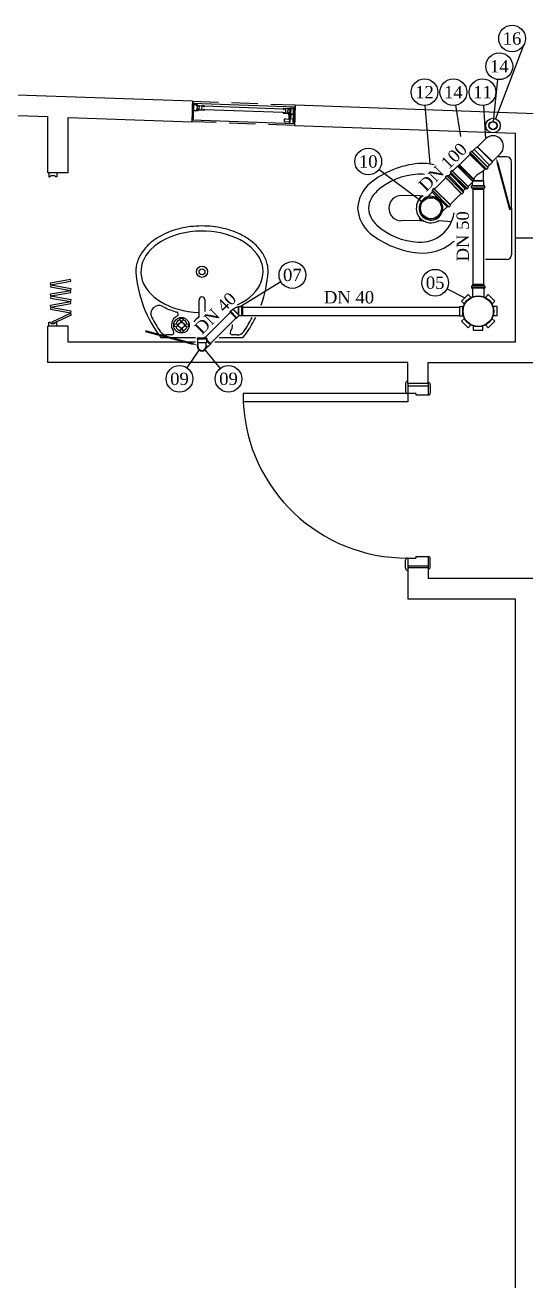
# Model space of a CAD drawing. Header units: millimetres. Extents: x 8900 to 13100, y 733 to 2933.
# Drawn here: x 9281 to 9525, y 1327 to 1938 of the extents above; entities that cross this region are included whole.
import ezdxf
from ezdxf.enums import TextEntityAlignment as Align

# ---------------------------------------------------------------- set-up
doc = ezdxf.new("R2010")
doc.units = ezdxf.units.MM
doc.linetypes.add('DASHED', pattern=[19.05, 12.7, -6.35])
for name, color, linetype in [('001 - 0.050', 1, 'Continuous'), ('002 - 0.150', 2, 'Continuous'), ('003 - 0.250', 3, 'Continuous'), ('004 - 0.350', 4, 'Continuous'), ('005 - 0.350 Color', 5, 'Continuous')]:
    doc.layers.add(name, color=color, linetype=linetype)
doc.styles.add('style1', font='BOOKOS.TTF')
doc.styles.add('style4', font='romantic.ttf')

msp = doc.modelspace()

# ---------------------------------------------------------------- linework, layer by layer
at = {"layer": '001 - 0.050', "ltscale": 0.5}
for p, q in [((9362.59, 1899.57), (9362.54, 1898.34)), ((9362.59, 1899.57), (9412.55, 1897.79)), ((9363.26, 1899.55), (9362.59, 1899.57)), ((9362.7, 1898.99), (9362.71, 1899.39)), ((9362.76, 1899.43), (9363.16, 1899.42)), ((9363.16, 1899.42), (9363.21, 1899.37)), ((9363.21, 1899.37), (9363.3, 1899.41)), ((9363.3, 1899.41), (9363.3, 1899.49)), ((9362.59, 1898.29), (9362.62, 1898.29)), ((9362.67, 1898.34), (9362.69, 1898.76)), ((9363.15, 1898.92), (9362.74, 1898.93)), ((9362.74, 1898.8), (9363.16, 1898.79)), ((9363.16, 1898.79), (9362.93, 1892.31)), ((9363.04, 1892.18), (9363.18, 1896.05)), ((9363.2, 1898.97), (9363.15, 1898.92)), ((9363.18, 1896.05), (9364.98, 1895.98)), ((9363.28, 1898.91), (9363.2, 1898.97)), ((9363.28, 1898.83), (9363.28, 1898.91)), ((9365.08, 1898.77), (9363.28, 1898.83)), ((9364.73, 1896.11), (9364.75, 1896.64)), ((9364.83, 1896.11), (9364.73, 1896.11)), ((9364.75, 1896.64), (9364.85, 1896.64)), ((9364.81, 1898.13), (9364.82, 1898.66)), ((9364.91, 1898.12), (9364.81, 1898.13)), ((9364.82, 1898.66), (9364.92, 1898.66)), ((9364.84, 1896.22), (9364.83, 1896.11)), ((9364.89, 1896.22), (9364.84, 1896.22)), ((9364.85, 1896.64), (9364.85, 1896.53)), ((9364.85, 1896.53), (9364.9, 1896.53)), ((9364.91, 1898.23), (9364.91, 1898.12)), ((9364.96, 1898.23), (9364.91, 1898.23)), ((9364.92, 1898.66), (9364.92, 1898.54)), ((9364.92, 1898.54), (9364.97, 1898.54)), ((9364.93, 1896.1), (9364.94, 1896.16)), ((9365.03, 1896.1), (9364.93, 1896.1)), ((9364.95, 1896.57), (9365.01, 1898.18)), ((9365.02, 1898.65), (9365.12, 1898.65)), ((9365.02, 1898.59), (9365.02, 1898.65)), ((9365.03, 1896.03), (9365.03, 1896.1)), ((9365.12, 1898.65), (9365.13, 1898.72)), ((9365.27, 1896.17), (9365.28, 1896.67)), ((9365.36, 1896.11), (9365.31, 1896.11)), ((9365.33, 1898.07), (9365.35, 1898.56)), ((9365.34, 1896.71), (9365.36, 1896.71)), ((9365.37, 1896.25), (9365.36, 1896.11)), ((9368.17, 1896.15), (9365.37, 1896.25)), ((9365.4, 1898.01), (9365.38, 1898.01)), ((9365.4, 1896.66), (9365.39, 1896.37)), ((9365.39, 1896.37), (9365.9, 1896.35)), ((9365.4, 1898.61), (9365.45, 1898.61)), ((9365.45, 1898.61), (9365.45, 1898.47)), ((9365.45, 1898.47), (9368.25, 1898.37)), ((9365.46, 1898.35), (9365.45, 1898.06)), ((9365.97, 1898.33), (9365.46, 1898.35)), ((9365.9, 1896.35), (9365.97, 1898.33)), ((9367.14, 1898.29), (9367.07, 1896.31)), ((9367.07, 1896.31), (9368.15, 1896.27)), ((9368.22, 1898.25), (9367.14, 1898.29)), ((9368.15, 1896.27), (9368.17, 1896.66)), ((9368.17, 1896.66), (9368.29, 1896.66)), ((9368.21, 1897.86), (9368.22, 1898.25)), ((9368.33, 1897.86), (9368.21, 1897.86)), ((9368.29, 1896.66), (9368.27, 1896.25)), ((9406.65, 1895.04), (9368.28, 1896.41)), ((9368.34, 1898.27), (9368.33, 1897.86)), ((9406.71, 1896.74), (9368.34, 1898.11)), ((9406.66, 1895.29), (9406.65, 1894.88)), ((9406.78, 1895.29), (9406.66, 1895.29)), ((9406.72, 1896.9), (9406.7, 1896.49)), ((9406.7, 1896.49), (9406.82, 1896.49)), ((9406.74, 1894.78), (9409.54, 1894.68)), ((9406.77, 1894.9), (9406.78, 1895.29)), ((9407.85, 1894.86), (9406.77, 1894.9)), ((9409.62, 1896.9), (9406.82, 1897)), ((9406.82, 1896.49), (9406.84, 1896.87)), ((9406.84, 1896.87), (9407.92, 1896.84)), ((9407.92, 1896.84), (9407.85, 1894.86)), ((9409.02, 1894.82), (9409.09, 1896.79)), ((9409.53, 1894.8), (9409.02, 1894.82)), ((9409.09, 1896.79), (9409.6, 1896.78)), ((9409.15, 1894.69), (9409.14, 1894.42)), ((9409.28, 1894.23), (9409.5, 1894.16)), ((9409.5, 1894.16), (9409.43, 1892.02)), ((9409.52, 1894.54), (9409.52, 1894.68)), ((9409.74, 1894.47), (9409.52, 1894.54)), ((9409.54, 1895.09), (9409.53, 1894.8)), ((9409.54, 1894.68), (9409.54, 1894.54)), ((9409.54, 1894.54), (9409.59, 1894.54)), ((9409.6, 1896.78), (9409.59, 1896.49)), ((9409.61, 1895.13), (9409.59, 1895.14)), ((9409.63, 1897.04), (9409.62, 1896.9)), ((9409.68, 1897.03), (9409.63, 1897.04)), ((9409.63, 1896.43), (9409.65, 1896.43)), ((9409.64, 1894.58), (9409.66, 1895.08)), ((9409.71, 1896.48), (9409.72, 1896.98)), ((9409.93, 1894.18), (9409.79, 1890.39)), ((9409.8, 1892), (9409.88, 1894.28)), ((9409.86, 1894.43), (9409.87, 1894.5)), ((9409.87, 1894.5), (9409.97, 1894.5)), ((9411.71, 1894.31), (9409.91, 1894.38)), ((9410.33, 1894.16), (9409.93, 1894.18)), ((9409.96, 1897.05), (9409.96, 1897.12)), ((9410.06, 1897.05), (9409.96, 1897.05)), ((9409.97, 1894.5), (9409.97, 1894.56)), ((9409.98, 1894.97), (9410.04, 1896.57)), ((9410.01, 1897.17), (9411.81, 1897.1)), ((9410.02, 1894.61), (9410.07, 1894.6)), ((9410.08, 1894.91), (9410.03, 1894.92)), ((9410.05, 1896.98), (9410.06, 1897.05)), ((9410.07, 1894.6), (9410.07, 1894.49)), ((9410.07, 1894.49), (9410.17, 1894.49)), ((9410.08, 1895.03), (9410.08, 1894.91)), ((9410.18, 1895.02), (9410.08, 1895.03)), ((9410.09, 1896.62), (9410.14, 1896.62)), ((9410.15, 1896.93), (9410.1, 1896.93)), ((9410.14, 1896.62), (9410.14, 1896.51)), ((9410.14, 1896.51), (9410.24, 1896.51)), ((9410.16, 1897.04), (9410.15, 1896.93)), ((9410.26, 1897.04), (9410.16, 1897.04)), ((9410.17, 1894.49), (9410.18, 1895.02)), ((9410.19, 1890.38), (9410.33, 1894.16)), ((9410.24, 1896.51), (9410.26, 1897.04)), ((9410.41, 1897.03), (9410.32, 1894.48)), ((9410.32, 1894.48), (9411.71, 1894.43)), ((9410.33, 1894.16), (9410.58, 1894.15)), ((9411.81, 1896.98), (9410.41, 1897.03)), ((9410.51, 1891.96), (9410.59, 1894.35)), ((9410.59, 1894.35), (9411.71, 1894.31)), ((9411.57, 1890.45), (9411.71, 1894.31)), ((9411.93, 1897.05), (9411.7, 1890.57)), ((9411.71, 1894.43), (9411.81, 1896.98)), ((9411.81, 1897.18), (9411.9, 1897.23)), ((9411.81, 1897.1), (9411.81, 1897.18)), ((9411.83, 1897.68), (9411.83, 1897.76)), ((9411.91, 1897.63), (9411.83, 1897.68)), ((9411.88, 1897.81), (9412.55, 1897.79)), ((9411.9, 1897.23), (9411.95, 1897.18)), ((9411.97, 1897.68), (9411.91, 1897.63)), ((9412.35, 1897.03), (9411.93, 1897.05)), ((9411.95, 1897.18), (9412.35, 1897.16)), ((9412.37, 1897.66), (9411.97, 1897.68)), ((9412.38, 1896.56), (9412.4, 1896.98)), ((9412.4, 1897.21), (9412.42, 1897.61)), ((9412.46, 1896.51), (9412.43, 1896.51)), ((9412.55, 1897.79), (9412.51, 1896.56)), ((9362.34, 1892.8), (9362.3, 1891.57)), ((9362.3, 1891.57), (9412.27, 1889.79)), ((9362.3, 1891.57), (9362.97, 1891.55)), ((9362.43, 1892.85), (9362.4, 1892.85)), ((9362.44, 1891.75), (9362.45, 1892.15)), ((9362.46, 1892.38), (9362.47, 1892.8)), ((9362.89, 1891.68), (9362.49, 1891.7)), ((9362.5, 1892.2), (9362.91, 1892.18)), ((9362.93, 1892.31), (9362.51, 1892.33)), ((9362.94, 1891.73), (9362.89, 1891.68)), ((9362.91, 1892.18), (9362.95, 1892.13)), ((9363.02, 1891.68), (9362.94, 1891.73)), ((9362.95, 1892.13), (9363.04, 1892.18)), ((9363.02, 1891.6), (9363.02, 1891.68)), ((9407.41, 1890.76), (9407.44, 1891.76)), ((9409.38, 1890.61), (9407.73, 1890.45)), ((9407.79, 1892.05), (9409.42, 1891.77)), ((9409.43, 1892.02), (9409.8, 1892)), ((9409.59, 1890.4), (9409.79, 1890.39)), ((9409.65, 1891.96), (9409.85, 1891.95)), ((9409.79, 1890.39), (9410.19, 1890.38)), ((9410.27, 1892.56), (9409.87, 1892.58)), ((9410.26, 1892.16), (9410.51, 1892.16)), ((9411.62, 1891.92), (9410.51, 1891.96)), ((9411.55, 1889.95), (9411.64, 1889.99)), ((9411.55, 1889.87), (9411.55, 1889.95)), ((9411.66, 1890.39), (9411.57, 1890.45)), ((9412.27, 1889.79), (9411.6, 1889.82)), ((9411.64, 1889.99), (9411.69, 1889.94)), ((9411.71, 1890.44), (9411.66, 1890.39)), ((9411.69, 1889.94), (9412.09, 1889.93)), ((9411.7, 1890.57), (9412.12, 1890.56)), ((9412.11, 1890.43), (9411.71, 1890.44)), ((9412.15, 1889.98), (9412.16, 1890.38)), ((9412.17, 1890.61), (9412.18, 1891.03)), ((9412.23, 1891.07), (9412.26, 1891.07)), ((9412.31, 1891.02), (9412.27, 1889.79))]:
    msp.add_line(p, q, dxfattribs=at)
at = {"layer": '001 - 0.050'}
for p, q in [((9515.37, 1873.55), (9511.44, 1873.55)), ((9517.75, 1848.55), (9517.75, 1871.17)), ((9473.22, 1854.5), (9464.07, 1854.67)), ((9473.22, 1854.5), (9474.79, 1854.61)), ((9473.22, 1853.98), (9473.99, 1854.03)), ((9473.22, 1853.98), (9473.22, 1853.28)), ((9517.75, 1848.55), (9517.75, 1825.93)), ((9473.22, 1842.6), (9464.07, 1842.44)), ((9473.22, 1843.13), (9473.22, 1843.82)), ((9473.22, 1843.13), (9473.99, 1843.08)), ((9473.22, 1842.6), (9474.79, 1842.5)), ((9482.4, 1842.52), (9488.69, 1842.11)), ((9515.37, 1823.55), (9505.07, 1823.55)), ((9515.37, 1823.55), (9515.37, 1823.55)), ((9515.37, 1823.55), (9515.37, 1823.55)), ((9365.88, 1795.57), (9365.88, 1804.01)), ((9368.63, 1804.01), (9368.63, 1798.32)), ((9355.97, 1791.98), (9355.22, 1791.98)), ((9355.96, 1791.29), (9355.22, 1791.29)), ((9356.94, 1792.96), (9356.94, 1793.69)), ((9356.94, 1790.32), (9356.94, 1789.57)), ((9357.63, 1792.95), (9357.63, 1793.69)), ((9357.63, 1790.31), (9357.63, 1789.57)), ((9358.6, 1791.29), (9359.34, 1791.29)), ((9358.61, 1791.98), (9359.34, 1791.98)), ((9364.07, 1785.44), (9347.45, 1785.44)), ((9352.51, 1786.93), (9350.19, 1786.93)), ((9387.05, 1785.44), (9375.55, 1785.44)), ((9384.31, 1786.93), (9381.99, 1786.93)), ((9466.25, 1763.44), (9466.25, 1759.44)), ((9467.25, 1762.24), (9477.25, 1762.24)), ((9477.25, 1763.24), (9477.25, 1757.74)), ((9478.25, 1762.74), (9478.25, 1758.74)), ((9467.25, 1758.44), (9387.25, 1758.44)), ((9387.25, 1758.44), (9387.25, 1754.44)), ((9467.25, 1754.44), (9387.25, 1754.44)), ((9467.25, 1758.44), (9467.25, 1758.44)), ((9471.25, 1758.44), (9471.25, 1757.74)), ((9471.25, 1757.74), (9477.25, 1757.74)), ((9477.25, 1757.74), (9477.25, 1757.74)), ((9466.25, 1673.44), (9466.25, 1677.44)), ((9467.25, 1678.44), (9467.25, 1673.64)), ((9467.25, 1678.44), (9471.25, 1678.44)), ((9467.25, 1674.64), (9477.25, 1674.64)), ((9471.25, 1679.14), (9477.25, 1679.14)), ((9471.25, 1679.14), (9471.25, 1678.44)), ((9477.25, 1679.14), (9477.25, 1673.64)), ((9478.25, 1674.14), (9478.25, 1678.14))]:
    msp.add_line(p, q, dxfattribs=at)
at = {"layer": '001 - 0.050', "ltscale": 2.5}
for p, q in [((9292.75, 1865.74), (9292.75, 1863.74)), ((9292.75, 1863.74), (9293.25, 1863.74)), ((9293.25, 1863.74), (9293.96, 1864.45)), ((9293.96, 1864.45), (9295.54, 1864.45)), ((9296.25, 1863.74), (9295.54, 1864.45)), ((9296.75, 1863.74), (9296.25, 1863.74)), ((9296.75, 1865.74), (9296.75, 1863.74)), ((9293.53, 1812.29), (9303.38, 1814.03)), ((9303.55, 1813.05), (9303.38, 1814.03)), ((9293.7, 1811.31), (9293.53, 1812.29)), ((9293.7, 1811.31), (9293.53, 1810.32)), ((9293.53, 1810.32), (9303.38, 1808.59)), ((9293.53, 1806.85), (9303.38, 1808.59)), ((9293.7, 1811.31), (9303.55, 1813.05)), ((9293.7, 1811.31), (9303.55, 1809.57)), ((9293.7, 1805.87), (9303.55, 1807.6)), ((9303.55, 1809.57), (9303.38, 1808.59)), ((9303.55, 1807.6), (9303.38, 1808.59)), ((9293.7, 1805.87), (9293.53, 1806.85)), ((9293.7, 1805.87), (9293.53, 1804.88)), ((9293.53, 1804.88), (9303.38, 1803.14)), ((9293.53, 1801.41), (9303.38, 1803.14)), ((9293.7, 1800.42), (9293.53, 1801.41)), ((9293.7, 1805.87), (9303.55, 1804.13)), ((9293.7, 1800.42), (9303.55, 1802.16)), ((9303.55, 1804.13), (9303.38, 1803.14)), ((9303.55, 1802.16), (9303.38, 1803.14)), ((9293.7, 1800.42), (9293.53, 1799.44)), ((9293.53, 1799.44), (9303.38, 1797.7)), ((9293.7, 1800.42), (9303.55, 1798.69)), ((9294.33, 1793.34), (9303.39, 1797.57)), ((9294.75, 1792.44), (9303.81, 1796.66)), ((9303.55, 1798.69), (9303.38, 1797.7)), ((9303.81, 1796.66), (9303.39, 1797.57)), ((9292.75, 1791.14), (9292.75, 1793.14)), ((9292.75, 1793.14), (9293.25, 1793.14)), ((9293.25, 1793.14), (9293.96, 1792.44)), ((9293.96, 1792.44), (9295.54, 1792.44)), ((9294.75, 1792.44), (9294.33, 1793.34)), ((9296.25, 1793.14), (9295.54, 1792.44)), ((9296.75, 1793.14), (9296.25, 1793.14)), ((9296.75, 1791.14), (9296.75, 1793.14)), ((9467.25, 1763.24), (9467.25, 1758.44)), ((9467.25, 1758.44), (9467.25, 1754.44)), ((9471.25, 1758.44), (9467.25, 1758.44))]:
    msp.add_line(p, q, dxfattribs=at)
at = {"layer": '001 - 0.050'}
for centre, radius in [((9367.26, 1817.62), 2.73), ((9367.26, 1817.62), 1.45), ((9357.28, 1791.63), 3.78), ((9354.53, 1791.63), 0.769), ((9357.28, 1791.63), 1.38), ((9357.28, 1794.38), 0.769), ((9357.28, 1788.88), 0.769), ((9360.03, 1791.63), 0.769)]:
    msp.add_circle(centre, radius, dxfattribs=at)
at = {"layer": '001 - 0.050', "ltscale": 0.5}
for centre, radius, start, end in [((9362.76, 1899.38), 0.0494, 87.23094, 177.9571), ((9363.25, 1899.5), 0.05, 357.95771, 87.94379), ((9362.59, 1898.34), 0.05, 177.9571, 267.9571), ((9362.62, 1898.34), 0.05, 267.9571, 357.9571), ((9362.74, 1898.75), 0.0491, 86.96289, 177.9571), ((9362.75, 1898.98), 0.05, 177.2397, 267.9571), ((9364.89, 1896.17), 0.05, 357.96022, 87.93881), ((9364.9, 1896.58), 0.05, 267.94661, 357.96759), ((9364.96, 1898.18), 0.05, 357.94661, 87.96759), ((9364.97, 1898.59), 0.05, 267.97539, 357.95398), ((9364.98, 1896.03), 0.05, 267.9571, 357.9571), ((9365.08, 1898.72), 0.05, 357.9571, 87.9571), ((9365.32, 1896.16), 0.05, 177.96815, 267.95288), ((9365.33, 1896.66), 0.05, 87.9571, 177.9571), ((9365.38, 1898.06), 0.05, 177.9571, 267.9571), ((9365.4, 1898.56), 0.05, 87.95871, 177.9571), ((9365.35, 1896.66), 0.05, 357.9571, 87.9571), ((9365.4, 1898.06), 0.05, 267.9571, 357.9571), ((9368.17, 1896.25), 0.101, 268.41932, 357.9571), ((9368.24, 1898.27), 0.0992, 357.00407, 87.9571), ((9406.75, 1894.88), 0.101, 177.9571, 267.49488), ((9406.82, 1896.9), 0.0992, 87.9571, 178.91013), ((9409.34, 1894.42), 0.2, 177.9571, 252.9571), ((9409.59, 1895.09), 0.05, 87.9571, 177.9571), ((9409.64, 1896.48), 0.05, 177.9571, 267.9571), ((9409.59, 1894.59), 0.05, 267.96132, 357.94605), ((9409.61, 1895.09), 0.05, 357.9571, 87.9571), ((9409.66, 1896.48), 0.05, 267.9571, 357.9571), ((9409.67, 1896.98), 0.05, 357.9571, 87.95549), ((9409.68, 1894.28), 0.2, 357.9571, 72.9571), ((9409.91, 1894.43), 0.05, 177.9571, 267.9571), ((9410.01, 1897.12), 0.05, 87.9571, 177.9571), ((9410.02, 1894.56), 0.05, 87.97539, 177.95398), ((9410.03, 1894.97), 0.05, 177.94661, 267.96759), ((9410.09, 1896.57), 0.05, 87.94661, 177.96759), ((9410.1, 1896.98), 0.05, 177.96022, 267.93881), ((9411.88, 1897.76), 0.05, 87.97041, 177.95649), ((9412.35, 1897.21), 0.05, 267.9571, 358.6745), ((9412.35, 1896.98), 0.0491, 357.9571, 88.95131), ((9412.37, 1897.61), 0.0494, 357.9571, 88.68326), ((9412.43, 1896.56), 0.05, 177.9571, 267.9571), ((9412.46, 1896.56), 0.05, 267.9571, 357.9571), ((9362.39, 1892.8), 0.05, 87.9571, 178.30389), ((9362.42, 1892.8), 0.05, 357.95815, 87.9571), ((9362.49, 1891.75), 0.05, 178.6786, 267.9584), ((9362.5, 1892.15), 0.05, 87.96233, 177.95768), ((9362.51, 1892.38), 0.05, 177.9571, 267.9571), ((9362.97, 1891.6), 0.05, 267.9571, 357.95129), ((9407.71, 1890.75), 0.3, 177.9571, 275.4571), ((9407.74, 1891.75), 0.3, 80.4571, 177.9571), ((9409.39, 1890.41), 0.2, 357.9571, 95.4571), ((9409.45, 1891.97), 0.2, 260.4571, 357.9571), ((9411.6, 1889.87), 0.05, 177.96291, 267.9571), ((9412.1, 1889.98), 0.05, 267.9558, 357.2356), ((9412.11, 1890.38), 0.05, 357.95652, 87.95187), ((9412.12, 1890.61), 0.05, 267.9571, 357.9571), ((9412.23, 1891.02), 0.05, 87.9571, 177.95605), ((9412.26, 1891.02), 0.05, 357.61031, 87.9571)]:
    msp.add_arc(centre, radius, start, end, dxfattribs=at)
at = {"layer": '001 - 0.050'}
for centre, radius, start, end in [((9476.69, 1826.17), 44.3, 95.35466, 128.61704), ((9474.37, 1846.94), 23.41, 75.6507, 94.4554), ((9515.37, 1871.17), 2.38, 0, 90), ((9474.02, 1832.52), 32.59, 93.00573, 131.90969), ((9473.4, 1848.56), 16.54, 82.91893, 93.78479), ((9460.6, 1847.32), 17.75, 130.62795, 176.00757), ((9460.06, 1847.76), 11.92, 129.78663, 176.17751), ((9464.08, 1848.71), 5.96, 90.03652, 181.37151), ((9478.57, 1848.55), 7.14, 122.02478, 302.40404), ((9460.6, 1849.79), 17.75, 183.99243, 229.37205), ((9460.08, 1849.35), 11.94, 183.82598, 230.16858), ((9464.08, 1848.4), 5.96, 178.42171, 269.95972), ((9473.4, 1848.55), 16.54, 266.21521, 352.04974), ((9474.02, 1864.59), 32.59, 228.09031, 266.99427), ((9476.69, 1870.93), 44.3, 231.38296, 264.64534), ((9505.18, 1809.34), 27.73, 123.73059, 127.34942), ((9474.37, 1850.16), 23.41, 265.5446, 306.67113), ((9515.37, 1825.93), 2.38, 270, 0), ((9394.17, 1821.9), 59.26, 184.14207, 217.96553), ((9340.33, 1821.9), 59.26, 339.80714, 355.85793), ((9367.25, 1804.01), 1.38, 0, 180), ((9346.33, 1797.26), 3.96, 62.2592, 207.25493), ((9394.17, 1821.9), 57.77, 207.25493, 215.18725), ((9357.28, 1791.63), 4.88, 116.25377, 217.03198), ((9354.64, 1797), 1.1, 296.25377, 73.75019), ((9367.25, 1791.63), 4.12, 109.6397, 159.45255), ((9340.33, 1821.9), 59.26, 322.03447, 333.48491), ((9340.33, 1821.9), 57.77, 324.81275, 332.72743), ((9357.28, 1791.63), 2.75, 106.0953, 163.7658), ((9357.28, 1791.63), 2.75, 195.7907, 254.7593), ((9357.28, 1791.63), 2.75, 285.92113, 343.55875), ((9357.28, 1791.63), 2.75, 15.9116, 73.88), ((9377.22, 1791.63), 4.88, 322.96802, 4.09891), ((9350.19, 1790.89), 3.96, 215.18725, 270), ((9352.51, 1788.03), 1.1, 270, 37.03198), ((9381.99, 1788.03), 1.1, 142.96802, 270), ((9384.31, 1790.89), 3.96, 270, 324.81275), ((9467.25, 1763.44), 1, 90, 180), ((9467.25, 1759.44), 1, 270, 270), ((9467.25, 1759.44), 1, 180, 270), ((9477.25, 1762.74), 1, 0, 90), ((9477.25, 1758.74), 1, 270, 0), ((9467.25, 1677.44), 1, 90, 180), ((9467.25, 1673.44), 1, 180, 270), ((9477.25, 1678.14), 1, 0, 90), ((9477.25, 1674.14), 1, 270, 0)]:
    msp.add_arc(centre, radius, start, end, dxfattribs=at)
at = {"layer": '001 - 0.050', "ltscale": 2.5}
msp.add_arc((9466.8, 1758.07), 79.63, 182.61174, 270.32586, dxfattribs=at)
at = {"layer": '001 - 0.050'}
msp.add_ellipse((9367.26, 1817.62), major_axis=(-29.7, 0), ratio=0.666667, start_param=2.19277, end_param=7.807388, dxfattribs=at)
for points, knots in [([(9399.43, 1817.62), (9399.43, 1818.87), (9399.28, 1820.11), (9398.56, 1823.13), (9397.81, 1824.87), (9395.79, 1828.14), (9394.5, 1829.66), (9391.49, 1832.43), (9389.77, 1833.68), (9385.13, 1836.34), (9382.03, 1837.59), (9375.42, 1839.31), (9371.92, 1839.8), (9364.88, 1839.97), (9361.34, 1839.65), (9354.58, 1838.26), (9351.36, 1837.17), (9345.58, 1834.31), (9343.02, 1832.54), (9339.35, 1828.93), (9338.04, 1827.2), (9336.09, 1823.52), (9335.45, 1821.55), (9335.12, 1818.91), (9335.08, 1818.26), (9335.08, 1817.62)], [6.283185, 6.283185, 6.283185, 6.283185, 6.442399, 6.442399, 6.675979, 6.675979, 6.909559, 6.909559, 7.143139, 7.143139, 7.480359, 7.480359, 7.817579, 7.817579, 8.154799, 8.154799, 8.492019, 8.492019, 8.829238, 8.829238, 9.085832, 9.085832, 9.342426, 9.342426, 9.424781, 9.424781, 9.424781, 9.424781]), ([(9348.17, 1800.76), (9350.09, 1799.75), (9352.17, 1798.9), (9354.56, 1798.17), (9354.75, 1798.11), (9354.94, 1798.05)], [4.0443997, 4.0443997, 4.0443997, 4.0443997, 4.2796557, 4.2796557, 4.3001569, 4.3001569, 4.3001569, 4.3001569])]:
    msp.add_open_spline(points, degree=3, knots=knots, dxfattribs=at)
at = {"layer": '002 - 0.150', "ltscale": 2.5}
for p, q in [((9265.05, 1904.09), (9362.62, 1900.7)), ((9264.7, 1894.06), (9292.25, 1893.07)), ((9292.25, 1865.74), (9292.25, 1893.07)), ((9412.59, 1898.79), (9645.12, 1890.49)), ((9302.25, 1892.72), (9362.27, 1890.57)), ((9302.25, 1865.74), (9302.25, 1892.72)), ((9412.23, 1888.79), (9519.75, 1884.96)), ((9519.75, 1783.44), (9519.75, 1884.96)), ((9302.25, 1865.74), (9292.25, 1865.74)), ((9292.25, 1773.44), (9292.25, 1791.14)), ((9302.25, 1791.14), (9292.25, 1791.14)), ((9302.25, 1783.44), (9302.25, 1791.14)), ((9364.07, 1783.44), (9302.25, 1783.44)), ((9519.75, 1783.44), (9373.55, 1783.44)), ((9467.25, 1773.44), (9292.25, 1773.44)), ((9467.25, 1763.24), (9467.25, 1773.44)), ((9477.25, 1773.44), (9672.25, 1773.44)), ((9477.25, 1763.24), (9477.25, 1773.44)), ((9467.25, 1673.64), (9467.25, 1658.44)), ((9477.25, 1673.64), (9477.25, 1668.44)), ((9529.75, 1668.44), (9477.25, 1668.44)), ((9519.75, 1658.44), (9467.25, 1658.44)), ((9519.75, 1069.94), (9519.75, 1658.44))]:
    msp.add_line(p, q, dxfattribs=at)
at = {"layer": '002 - 0.150', "linetype": 'DASHED'}
for p, q in [((9362.62, 1900.57), (9362.27, 1890.57)), ((9362.62, 1900.57), (9412.59, 1898.79)), ((9412.59, 1898.79), (9412.23, 1888.79)), ((9412.23, 1888.79), (9362.27, 1890.57))]:
    msp.add_line(p, q, dxfattribs=at)
at = {"layer": '002 - 0.150'}
for p, q in [((9497.52, 1874.68), (9504.7, 1867.5)), ((9497.72, 1875.22), (9505.25, 1867.69)), ((9498.61, 1876.12), (9506.14, 1868.59)), ((9499.57, 1877.04), (9507.06, 1869.55)), ((9501.28, 1878.44), (9508.46, 1871.25)), ((9498.93, 1861.76), (9491.77, 1868.93)), ((9493.31, 1855.75), (9485.78, 1863.28)), ((9494.2, 1856.65), (9486.67, 1864.18)), ((9488.21, 1865.71), (9495.74, 1858.18)), ((9489.1, 1866.61), (9496.63, 1859.08)), ((9479.23, 1856.39), (9486.41, 1849.2)), ((9486.95, 1849.4), (9479.42, 1856.93)), ((9487.85, 1850.3), (9480.32, 1857.83)), ((9498.8, 1859.53), (9504.27, 1859.53)), ((9498.8, 1858.33), (9504.27, 1858.33)), ((9499.01, 1861.97), (9504.07, 1861.97)), ((9504.27, 1810.88), (9498.8, 1810.88)), ((9504.27, 1809.68), (9498.8, 1809.68)), ((9381.18, 1798.4), (9384.26, 1795.31)), ((9384.94, 1796.92), (9382.41, 1799.46)), ((9384.94, 1800.5), (9384.94, 1796.92)), ((9384.94, 1796.92), (9385.06, 1796.63)), ((9386.56, 1796.26), (9386.56, 1800.62)), ((9369.43, 1784.79), (9365.07, 1784.79)), ((9369.31, 1783.16), (9365.19, 1783.16)), ((9368.16, 1785.29), (9368.11, 1785.33)), ((9371.2, 1782.25), (9369.43, 1784.01)), ((9477.25, 1763.24), (9467.25, 1763.24)), ((9477.25, 1673.64), (9467.25, 1673.64))]:
    msp.add_line(p, q, dxfattribs=at)
for centre, radius in [((9508.75, 1888.73), 1.88), ((9478.57, 1848.55), 5.1), ((9501.54, 1798.44), 7.35)]:
    msp.add_circle(centre, radius, dxfattribs=at)
msp.add_arc((9367.25, 1781.39), 2.18, 160.90091, 19.09909, dxfattribs=at)
at = {"layer": '003 - 0.250', "ltscale": 2.5}
for p, q in [((9523.33, 1927.33), (9510, 1892.05)), ((9508.96, 1890.72), (9511.12, 1911.08)), ((9478.12, 1870.05), (9475.79, 1898.47)), ((9493.14, 1883.37), (9490.65, 1898.57)), ((9504.09, 1898.48), (9505.16, 1882.32)), ((9453.31, 1867.37), (9473.95, 1852)), ((9519.75, 1834.2), (9529.75, 1834.2)), ((9405.64, 1812.69), (9385.81, 1800.62)), ((9486.4, 1809.35), (9495.07, 1804.91)), ((9360.01, 1770.92), (9365.95, 1779.51)), ((9368.69, 1779.62), (9376.03, 1770.62))]:
    msp.add_line(p, q, dxfattribs=at)
for centre in [(9518.01, 1931.07), (9511.8, 1917.55), (9475.44, 1904.97), (9489.46, 1904.97), (9503.66, 1904.97), (9448.1, 1871.26), (9411.19, 1816.07), (9480.61, 1812.31), (9356.3, 1765.58), (9380.14, 1765.58)]:
    msp.add_circle(centre, 6.5, dxfattribs=at)
at = {"layer": '004 - 0.350', "ltscale": 2.5}
for points in [[(9510.27, 1873.06, 0, 5, 0), (9514.15, 1858.57, 1, 1, 0), (9517.06, 1847.7, 1, 1, 0)], [(9365.05, 1781.98, 0, 5, 0), (9350.56, 1785.86, 1, 1, 0), (9339.69, 1788.77, 1, 1, 0)]]:
    msp.add_lwpolyline(points, format="xyseb", dxfattribs=at)
at = {"layer": '005 - 0.350 Color'}
for p, q in [((9501.28, 1878.44), (9505.16, 1882.32)), ((9492.43, 1869.59), (9497.52, 1874.68)), ((9497.35, 1874.86), (9497.66, 1875.17)), ((9497.35, 1874.86), (9504.88, 1867.32)), ((9497.53, 1875.55), (9497.68, 1875.29)), ((9497.54, 1875.67), (9498.21, 1876.34)), ((9497.61, 1875.6), (9505.62, 1867.59)), ((9498.28, 1876.27), (9506.29, 1868.26)), ((9498.35, 1876.35), (9498.54, 1876.18)), ((9498.68, 1876.19), (9499.53, 1877.04)), ((9499.53, 1877.04), (9507.06, 1869.51)), ((9499.53, 1877.04), (9499.57, 1877.04)), ((9499.57, 1877.04), (9500.96, 1878.44)), ((9500.96, 1878.44), (9508.46, 1870.94)), ((9500.96, 1878.44), (9501.28, 1878.44)), ((9508.46, 1871.25), (9512.34, 1875.13)), ((9489.17, 1866.68), (9491.42, 1868.93)), ((9498.85, 1861.5), (9491.42, 1868.93)), ((9491.42, 1868.93), (9491.77, 1868.93)), ((9491.77, 1868.93), (9492.2, 1869.37)), ((9492.11, 1869.48), (9492.31, 1869.69)), ((9499.19, 1862.39), (9492.11, 1869.48)), ((9492.2, 1869.37), (9492.11, 1869.48)), ((9499.19, 1862.38), (9492.2, 1869.37)), ((9499.33, 1862.67), (9492.31, 1869.69)), ((9492.43, 1869.59), (9492.31, 1869.69)), ((9499.34, 1862.69), (9492.43, 1869.59)), ((9506.37, 1868.32), (9506.2, 1868.52)), ((9506.21, 1868.66), (9507.06, 1869.51)), ((9507.06, 1869.55), (9508.46, 1870.94)), ((9507.06, 1869.51), (9507.06, 1869.55)), ((9508.46, 1870.94), (9508.46, 1871.25)), ((9480.38, 1857.89), (9485.71, 1863.22)), ((9485.55, 1863.55), (9485.72, 1863.35)), ((9486.22, 1864.36), (9485.56, 1863.69)), ((9493.64, 1855.6), (9485.63, 1863.62)), ((9494.31, 1856.27), (9486.3, 1864.28)), ((9486.35, 1864.37), (9486.61, 1864.22)), ((9487.04, 1864.55), (9486.73, 1864.24)), ((9494.57, 1857.02), (9487.04, 1864.55)), ((9487.84, 1865.34), (9488.15, 1865.66)), ((9487.84, 1865.34), (9495.37, 1857.81)), ((9488.02, 1866.04), (9488.17, 1865.78)), ((9488.03, 1866.16), (9488.7, 1866.83)), ((9488.1, 1866.09), (9496.11, 1858.08)), ((9488.77, 1866.76), (9496.78, 1858.75)), ((9488.84, 1866.84), (9489.03, 1866.67)), ((9504.07, 1866.86), (9504.7, 1867.5)), ((9504.07, 1861.97), (9504.07, 1866.86)), ((9504.88, 1867.32), (9505.19, 1867.64)), ((9505.57, 1867.5), (9505.31, 1867.65)), ((9505.7, 1867.52), (9506.36, 1868.19)), ((9476.91, 1854.07), (9479.23, 1856.39)), ((9479.05, 1856.56), (9479.37, 1856.87)), ((9479.05, 1856.56), (9486.58, 1849.03)), ((9479.23, 1857.26), (9479.38, 1856.99)), ((9479.25, 1857.38), (9479.92, 1858.05)), ((9487.33, 1849.29), (9479.32, 1857.31)), ((9488, 1849.96), (9479.99, 1857.98)), ((9480.05, 1858.05), (9480.25, 1857.89)), ((9494.39, 1856.32), (9494.24, 1856.58)), ((9494.57, 1857.02), (9494.26, 1856.71)), ((9495.37, 1857.81), (9495.68, 1858.13)), ((9496.06, 1857.99), (9495.8, 1858.14)), ((9496.18, 1858.01), (9496.85, 1858.68)), ((9496.86, 1858.81), (9496.69, 1859.01)), ((9496.7, 1859.15), (9498.63, 1861.08)), ((9498.36, 1858.52), (9498.36, 1859.4)), ((9498.43, 1858.43), (9498.73, 1858.35)), ((9498.45, 1859.5), (9498.71, 1859.52)), ((9498.46, 1859.47), (9504.62, 1859.47)), ((9498.46, 1858.52), (9504.62, 1858.52)), ((9498.8, 1859.62), (9498.8, 1861.01)), ((9498.8, 1857.81), (9498.8, 1858.25)), ((9498.8, 1857.81), (9504.27, 1857.81)), ((9504.27, 1861.77), (9498.94, 1861.77)), ((9504.27, 1861.77), (9504.07, 1861.97)), ((9504.27, 1859.62), (9504.27, 1861.77)), ((9504.27, 1857.81), (9504.27, 1858.25)), ((9504.64, 1858.43), (9504.35, 1858.35)), ((9504.63, 1859.5), (9504.36, 1859.52)), ((9504.72, 1858.52), (9504.72, 1859.4)), ((9487.91, 1850.36), (9493.24, 1855.69)), ((9488.07, 1850.03), (9487.91, 1850.23)), ((9493.57, 1855.53), (9493.38, 1855.69)), ((9494.38, 1856.2), (9493.71, 1855.53)), ((9484.09, 1846.89), (9486.41, 1849.2)), ((9486.58, 1849.03), (9486.9, 1849.34)), ((9487.28, 1849.21), (9487.02, 1849.36)), ((9487.4, 1849.22), (9488.07, 1849.89)), ((9498.36, 1810.69), (9498.36, 1809.81)), ((9498.43, 1810.78), (9498.73, 1810.86)), ((9498.45, 1809.71), (9498.71, 1809.69)), ((9504.62, 1810.69), (9498.46, 1810.69)), ((9504.62, 1809.81), (9498.46, 1809.81)), ((9504.27, 1811.39), (9498.8, 1811.39)), ((9498.8, 1811.39), (9498.8, 1810.96)), ((9498.8, 1809.59), (9498.8, 1805.48)), ((9504.27, 1811.39), (9504.27, 1810.96)), ((9504.27, 1809.59), (9504.27, 1805.48)), ((9504.64, 1810.78), (9504.35, 1810.86)), ((9504.63, 1809.71), (9504.36, 1809.69)), ((9504.72, 1810.69), (9504.72, 1809.81)), ((9496.66, 1806.51), (9493.48, 1803.32)), ((9493.48, 1803.32), (9494.85, 1801.95)), ((9496.66, 1806.51), (9498.03, 1805.13)), ((9506.42, 1806.51), (9505.04, 1805.13)), ((9509.6, 1803.32), (9506.42, 1806.51)), ((9509.6, 1803.32), (9508.22, 1801.95)), ((9380.75, 1798.11), (9381.04, 1798.4)), ((9383.98, 1794.89), (9380.75, 1798.11)), ((9381.04, 1798.4), (9384.26, 1795.17)), ((9381.04, 1798.4), (9381.18, 1798.4)), ((9381.18, 1798.4), (9382.24, 1799.46)), ((9382.24, 1799.46), (9385.06, 1796.63)), ((9382.24, 1799.46), (9382.41, 1799.46)), ((9384.26, 1795.31), (9385.21, 1796.26)), ((9384.26, 1795.17), (9384.26, 1795.31)), ((9385.06, 1800.62), (9384.94, 1800.5)), ((9385.06, 1796.63), (9385.06, 1800.62)), ((9386.56, 1800.62), (9385.06, 1800.62)), ((9385.06, 1796.63), (9385.21, 1796.26)), ((9386.56, 1796.26), (9385.21, 1796.26)), ((9386.66, 1800.72), (9386.56, 1800.62)), ((9386.66, 1796.16), (9386.56, 1796.26)), ((9386.66, 1796.16), (9386.66, 1800.72)), ((9387.06, 1800.72), (9386.66, 1800.72)), ((9387.06, 1796.16), (9386.66, 1796.16)), ((9387.06, 1796.16), (9387.06, 1800.72)), ((9492.39, 1800.69), (9494.33, 1800.69)), ((9492.39, 1800.69), (9492.39, 1796.19)), ((9492.39, 1796.19), (9494.33, 1796.19)), ((9510.69, 1800.69), (9508.74, 1800.69)), ((9510.69, 1796.19), (9508.74, 1796.19)), ((9510.69, 1796.19), (9510.69, 1800.69)), ((9383.98, 1794.89), (9384.26, 1795.17)), ((9493.48, 1793.57), (9494.85, 1794.94)), ((9493.48, 1793.57), (9496.66, 1790.38)), ((9496.66, 1790.38), (9498.03, 1791.76)), ((9499.29, 1789.29), (9499.29, 1791.24)), ((9499.29, 1789.29), (9503.79, 1789.29)), ((9503.79, 1789.29), (9503.79, 1791.24)), ((9506.42, 1790.38), (9505.04, 1791.76)), ((9506.42, 1790.38), (9509.6, 1793.57)), ((9509.6, 1793.57), (9508.22, 1794.94)), ((9369.53, 1785.29), (9364.97, 1785.29)), ((9364.97, 1785.29), (9364.97, 1784.89)), ((9369.53, 1784.89), (9364.97, 1784.89)), ((9364.97, 1784.89), (9365.07, 1784.79)), ((9365.07, 1784.79), (9365.07, 1783.29)), ((9365.07, 1783.29), (9365.19, 1783.16)), ((9365.07, 1783.29), (9369.43, 1783.29)), ((9365.19, 1782.36), (9365.19, 1783.16)), ((9368.11, 1785.33), (9368.07, 1785.29)), ((9368.4, 1785.76), (9368.11, 1785.47)), ((9368.11, 1785.47), (9368.11, 1785.33)), ((9368.3, 1785.29), (9368.11, 1785.47)), ((9368.87, 1785.29), (9368.4, 1785.76)), ((9369.43, 1783.29), (9369.31, 1783.16)), ((9369.31, 1782.36), (9369.31, 1783.16)), ((9369.53, 1784.89), (9369.43, 1784.79)), ((9369.43, 1784.79), (9369.43, 1783.29)), ((9371.62, 1782.53), (9369.43, 1784.72)), ((9371.34, 1782.25), (9369.43, 1784.16)), ((9369.53, 1785.29), (9369.53, 1784.89)), ((9365.19, 1781.39), (9365.19, 1782.36)), ((9369.31, 1781.39), (9369.31, 1782.36)), ((9369.4, 1780.62), (9369.97, 1781.19)), ((9369.49, 1781.84), (9370.14, 1781.19)), ((9369.96, 1781.19), (9369.52, 1781.64)), ((9370.14, 1781.19), (9369.96, 1781.19)), ((9371.2, 1782.25), (9370.14, 1781.19)), ((9371.34, 1782.25), (9371.2, 1782.25)), ((9371.62, 1782.53), (9371.34, 1782.25))]:
    msp.add_line(p, q, dxfattribs=at)
at = {"layer": '005 - 0.350 Color', "ltscale": 2.5}
for p, q in [((9487.22, 1864.38), (9488.01, 1865.17)), ((9494.4, 1857.19), (9495.19, 1857.99)), ((9499, 1857.81), (9499, 1811.39)), ((9504.07, 1857.81), (9504.07, 1811.39)), ((9368.59, 1785.56), (9380.95, 1797.91)), ((9387.06, 1800.44), (9492.39, 1800.44)), ((9387.06, 1796.44), (9492.39, 1796.44)), ((9371.42, 1782.73), (9383.78, 1795.09))]:
    msp.add_line(p, q, dxfattribs=at)
at = {"layer": '005 - 0.350 Color'}
for centre, radius in [((9508.75, 1888.73), 3.55), ((9508.75, 1888.73), 2), ((9478.57, 1848.55), 5.32), ((9501.54, 1798.44), 7.55)]:
    msp.add_circle(centre, radius, dxfattribs=at)
for centre, radius, start, end in [((9508.75, 1878.73), 5.08, 315, 135), ((9497.61, 1875.6), 0.1, 135, 210), ((9497.59, 1875.24), 0.1, 315, 30), ((9498.28, 1876.27), 0.1, 50, 135), ((9498.61, 1876.26), 0.1, 230, 315), ((9506.28, 1868.59), 0.1, 135, 220), ((9485.63, 1863.62), 0.1, 135, 220), ((9485.64, 1863.29), 0.1, 315, 40), ((9486.3, 1864.28), 0.1, 60, 135), ((9486.66, 1864.31), 0.1, 240, 315), ((9488.1, 1866.09), 0.1, 135, 210), ((9488.08, 1865.73), 0.1, 315, 30), ((9488.77, 1866.76), 0.1, 50, 135), ((9489.1, 1866.75), 0.1, 230, 315), ((9506.14, 1859.19), 7.65, 144.45086, 165.49243), ((9505.19, 1859.43), 6.74, 117.13255, 141.44542), ((9528, 1830.26), 43.67, 123.26855, 126.35677), ((9504.14, 1866.79), 0.1, 135, 190.73181), ((9505.26, 1867.57), 0.1, 60, 135), ((9505.62, 1867.59), 0.1, 240, 315), ((9506.29, 1868.26), 0.1, 315, 40), ((9479.32, 1857.31), 0.1, 135, 210), ((9479.3, 1856.94), 0.1, 315, 30), ((9479.99, 1857.98), 0.1, 50, 135), ((9480.31, 1857.96), 0.1, 230, 315), ((9494.33, 1856.63), 0.1, 135, 210), ((9494.31, 1856.27), 0.1, 315, 30), ((9495.75, 1858.06), 0.1, 60, 135), ((9496.11, 1858.08), 0.1, 240, 315), ((9496.77, 1859.07), 0.1, 135, 220), ((9496.78, 1858.75), 0.1, 315, 40), ((9498.46, 1859.4), 0.1, 95, 180), ((9498.46, 1858.52), 0.1, 180, 255), ((9498.7, 1861.01), 0.1, 0, 135), ((9498.7, 1859.62), 0.1, 275, 0), ((9498.7, 1858.25), 0.1, 0, 75), ((9504.37, 1859.62), 0.1, 180, 265), ((9504.37, 1858.25), 0.1, 105, 180), ((9504.62, 1859.4), 0.1, 0, 85), ((9504.62, 1858.52), 0.1, 285, 0), ((9478.57, 1848.55), 5.77, 106.78498, 343.21502), ((9478.57, 1848.55), 5.77, 343.21502, 106.78498), ((9487.98, 1850.29), 0.1, 135, 220), ((9493.31, 1855.62), 0.1, 50, 135), ((9493.64, 1855.6), 0.1, 230, 315), ((9486.97, 1849.27), 0.1, 60, 135), ((9487.33, 1849.29), 0.1, 240, 315), ((9488, 1849.96), 0.1, 315, 40), ((9498.46, 1810.69), 0.1, 105, 180), ((9498.46, 1809.81), 0.1, 180, 265), ((9498.7, 1809.59), 0.1, 0, 85), ((9498.7, 1810.96), 0.1, 285, 0), ((9504.37, 1810.96), 0.1, 180, 255), ((9504.37, 1809.59), 0.1, 95, 180), ((9504.62, 1809.81), 0.1, 275, 0), ((9504.62, 1810.69), 0.1, 0, 75), ((9385.85, 1794.73), 5.84, 98.93273, 126.06727), ((9367.25, 1781.39), 2.28, 154.62318, 25.37682), ((9367.25, 1781.39), 2.06, 180, 0)]:
    msp.add_arc(centre, radius, start, end, dxfattribs=at)

# ---------------------------------------------------------------- texts
at = {"layer": '001 - 0.050', "ltscale": 2.5, "style": 'style4'}
for s, p in [('16', (9518.01, 1931.07)), ('14', (9511.8, 1917.55)), ('12', (9475.44, 1904.97)), ('14', (9489.46, 1904.97)), ('11', (9503.66, 1904.97)), ('10', (9448.1, 1871.26)), ('07', (9411.19, 1816.07)), ('05', (9480.61, 1812.31)), ('09', (9356.3, 1765.58)), ('09', (9380.14, 1765.58))]:
    msp.add_text(s, height=6, dxfattribs=at).set_placement(p, align=Align.MIDDLE_CENTER)
at = {"layer": '001 - 0.050', "style": 'style1'}
for s, rotation, p in [('DN 100', 45, (9487.71, 1865.14)), ('DN 50', 90, (9498.81, 1834.85)), ('DN 40', 45, (9377.12, 1794.08))]:
    msp.add_text(s, height=6, rotation=rotation, dxfattribs=at).set_placement(p, align=Align.BOTTOM_CENTER)
msp.add_text('DN 40', height=6, dxfattribs=at).set_placement((9438.72, 1800.44), align=Align.BOTTOM_CENTER)

doc.saveas('drawing.dxf')
